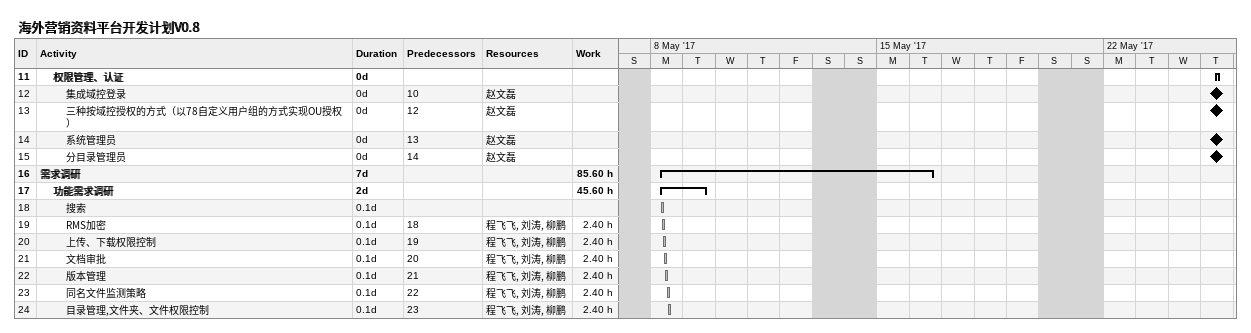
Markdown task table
海外营销资料平台开发计划V0.8

| ID | Level | Task | Duration | Start | Finish | Predecessors | Resources | Work (h) |
|---|---|---|---|---|---|---|---|---|
| 11 | 2 | **权限管理、认证** | 0d | 2017-05-25 | 2017-05-25 |  |  |  |
| 12 | 3 | 集成域控登录 | 0d | 2017-05-25 | 2017-05-25 | 10 | 赵文磊 |  |
| 13 | 3 | 三种按域控授权的方式（以78自定义用户组的方式实现OU授权） | 0d | 2017-05-25 | 2017-05-25 | 12 | 赵文磊 |  |
| 14 | 3 | 系统管理员 | 0d | 2017-05-25 | 2017-05-25 | 13 | 赵文磊 |  |
| 15 | 3 | 分目录管理员 | 0d | 2017-05-25 | 2017-05-25 | 14 | 赵文磊 |  |
| 16 | 1 | **需求调研** | 7d | 2017-05-08 | 2017-05-16 |  |  | 85.60 |
| 17 | 2 | **功能需求调研** | 2d | 2017-05-08 | 2017-05-09 |  |  | 45.60 |
| 18 | 3 | 搜索 | 0.1d | 2017-05-08 | 2017-05-08 |  |  |  |
| 19 | 3 | RMS加密 | 0.1d | 2017-05-08 | 2017-05-08 | 18 | 程飞飞, 刘涛, 柳鹏 | 2.40 |
| 20 | 3 | 上传、下载权限控制 | 0.1d | 2017-05-08 | 2017-05-08 | 19 | 程飞飞, 刘涛, 柳鹏 | 2.40 |
| 21 | 3 | 文档审批 | 0.1d | 2017-05-08 | 2017-05-08 | 20 | 程飞飞, 刘涛, 柳鹏 | 2.40 |
| 22 | 3 | 版本管理 | 0.1d | 2017-05-08 | 2017-05-08 | 21 | 程飞飞, 刘涛, 柳鹏 | 2.40 |
| 23 | 3 | 同名文件监测策略 | 0.1d | 2017-05-08 | 2017-05-08 | 22 | 程飞飞, 刘涛, 柳鹏 | 2.40 |
| 24 | 3 | 目录管理,文件夹、文件权限控制 | 0.1d | 2017-05-08 | 2017-05-08 | 23 | 程飞飞, 刘涛, 柳鹏 | 2.40 |
